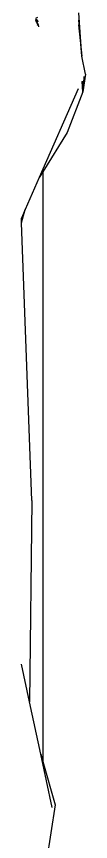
# Model space of a CAD drawing. Header units: millimetres. Extents: x 0 to 460473, y -68369 to 85219.
# Drawn here: x 224958.9 to 224979.5, y -36533.6 to -36269 of the extents above; entities that cross this region are included whole.
import ezdxf

# ---------------------------------------------------------------- set-up
doc = ezdxf.new("R2010")
doc.units = ezdxf.units.MM
doc.header["$LTSCALE"] = 50
doc.layers.add('ha', color=8, linetype='Continuous')

# ---------------------------------------------------------------- blocks, each defined once
blk = doc.blocks.new('12312')
for p, q in [((250603.1, -36793.22), (250602.1, -36779.35)), ((250588.86, -36780.85), (250588.16, -36781.17)), ((250588.89, -36781.83), (250588.23, -36781.4)), ((250588.26, -36781.48), (250588.34, -36781.74)), ((250588.46, -36782.01), (250588.34, -36781.74)), ((250588.34, -36781.74), (250588.42, -36782)), ((250588.34, -36781.74), (250588.89, -36781.83)), ((250588.46, -36782.01), (250588.42, -36782)), ((250588.42, -36782), (250588.79, -36782.82)), ((250589.1, -36782.96), (250588.46, -36782.01)), ((250588.92, -36782.1), (250588.46, -36782.01)), ((250588.62, -36782.69), (250588.86, -36782.99)), ((250588.62, -36782.69), (250588.79, -36782.82)), ((250588.86, -36782.99), (250588.68, -36782.87)), ((250588.79, -36782.82), (250589.06, -36783.03)), ((250588.79, -36782.82), (250588.86, -36782.99)), ((250588.89, -36781.83), (250588.92, -36782.1)), ((250588.99, -36782.01), (250588.89, -36781.83)), ((250589.02, -36782.22), (250588.92, -36782.1)), ((250589.02, -36782.28), (250589.02, -36782.22)), ((250603.1, -36793.22), (250602.08, -36781.65)), ((250588.76, -36783.14), (250589.01, -36783.34)), ((250588.9, -36783.08), (250588.86, -36782.99)), ((250589.14, -36783.3), (250588.9, -36783.08)), ((250588.9, -36783.08), (250589.01, -36783.34)), ((250589.01, -36783.34), (250589.2, -36783.81)), ((250589.01, -36783.34), (250589.16, -36783.47)), ((250589.12, -36783.08), (250589.06, -36783.03)), ((250602.07, -36783.21), (250603.1, -36793.22)), ((250604.3, -36798.99), (250603.1, -36793.22)), ((250603.08, -36801.4), (250603.35, -36804.69)), ((250603.17, -36801.23), (250603.42, -36803.19)), ((250604.3, -36798.99), (250603.38, -36804.71)), ((250603.77, -36800.05), (250603.38, -36804.71)), ((250603.38, -36804.71), (250603.84, -36801.46)), ((250603.84, -36801.46), (250603.89, -36799.81)), ((250601.92, -36803.69), (250589.41, -36832.17)), ((250603.42, -36803.19), (250603.35, -36804.69)), ((250603.38, -36804.71), (250598.41, -36817.7)), ((250598.41, -36817.7), (250590.54, -36830.35)), ((250590.54, -36830.35), (250589.41, -36832.17)), ((250590.54, -36830.35), (250590.54, -37019.56)), ((250589.41, -36832.17), (250584.89, -36842.47)), ((250584.89, -36842.47), (250583.67, -36845.24)), ((250583.72, -36846.69), (250584.89, -36842.47)), ((250583.72, -36846.69), (250583.67, -36845.24)), ((250587, -36935.8), (250583.72, -36846.69)), ((250587, -36935.8), (250586.26, -37000.35)), ((250586.26, -37000.35), (250583.68, -36988.28)), ((250589.86, -37017.18), (250586.26, -37000.35)), ((250589.86, -37017.18), (250590.54, -37019.56)), ((250593.53, -37034.33), (250589.86, -37017.18)), ((250590.54, -37019.56), (250594.53, -37033.45)), ((250594.53, -37033.45), (250590.54, -37058.91))]:
    blk.add_line(p, q)

msp = doc.modelspace()

# ---------------------------------------------------------------- block references
at = {"layer": 'ha'}
msp.add_blockref('12312', (-25624.78545841, 511.56126197), dxfattribs=at)

doc.saveas('drawing.dxf')
